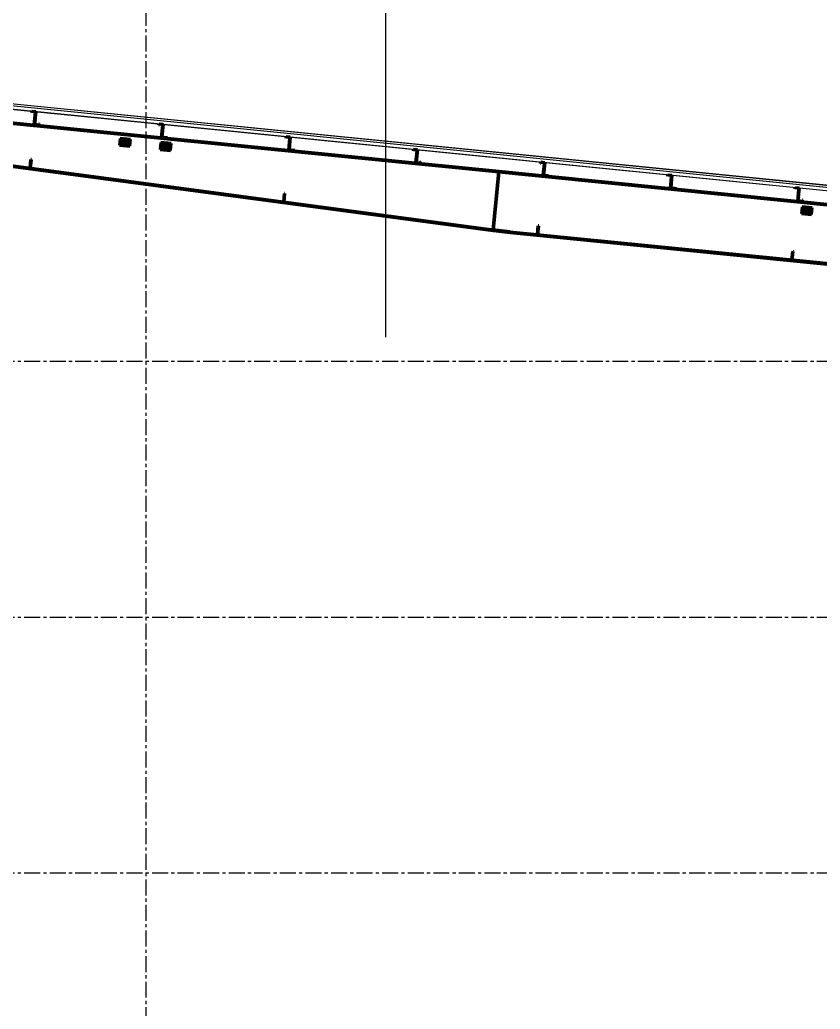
# Model space of a CAD drawing. Header units: inches. Extents: x 2 to 32666, y -5537 to 22.
# Drawn here: x 14638.6 to 14701.2, y -3878.9 to -3801.5 of the extents above; entities that cross this region are included whole.
import ezdxf

# ---------------------------------------------------------------- set-up
doc = ezdxf.new("R2010")
doc.units = ezdxf.units.IN
doc.header["$MEASUREMENT"] = 0
doc.linetypes.add('CENTER', pattern=[2, 1.25, -0.25, 0.25, -0.25])
for name, color, linetype in [('2', 2, 'Continuous'), ('3', 3, 'Continuous'), ('8', 8, 'Continuous'), ('9', 9, 'Continuous'), ('Tim truc', 8, 'Continuous')]:
    doc.layers.add(name, color=color, linetype=linetype)

msp = doc.modelspace()

# ---------------------------------------------------------------- linework, layer by layer
at = {"layer": '2', "lineweight": 100}
for p, q in [((14639.5054, -3808.7906), (14639.5154, -3808.6911)), ((14639.5154, -3808.6911), (14639.8271, -3808.7223)), ((14639.5243, -3808.7021), (14639.5154, -3808.7916)), ((14639.8162, -3808.7313), (14639.5243, -3808.7021)), ((14636.3574, -3809.4675), (14674.726, -3813.3043)), ((14636.3627, -3809.4144), (14674.7313, -3813.2513)), ((14639.5154, -3808.7916), (14639.5054, -3808.7906)), ((14639.7741, -3808.8175), (14639.6812, -3809.7462)), ((14639.7177, -3809.7164), (14639.8162, -3808.7313)), ((14639.8271, -3808.7223), (14639.7286, -3809.7074)), ((14639.8072, -3808.8209), (14639.7741, -3808.8175)), ((14639.7144, -3809.7496), (14639.7177, -3809.7164)), ((14639.7177, -3809.7164), (14640.0693, -3809.7515)), ((14639.7286, -3809.7074), (14640.0603, -3809.7406)), ((14639.9708, -3809.7316), (14639.9598, -3809.7406)), ((14640.0603, -3809.7406), (14640.0693, -3809.651)), ((14640.0693, -3809.651), (14640.0693, -3809.651)), ((14640.0693, -3809.651), (14640.0693, -3809.651)), ((14640.0693, -3809.651), (14640.0792, -3809.652)), ((14640.0693, -3809.7515), (14640.0792, -3809.652)), ((14649.4558, -3809.7857), (14649.4657, -3809.6862)), ((14649.4657, -3809.7867), (14649.4558, -3809.7857)), ((14649.4657, -3809.6862), (14649.7775, -3809.7174)), ((14649.4747, -3809.6971), (14649.4657, -3809.7867)), ((14649.7666, -3809.7263), (14649.4747, -3809.6971)), ((14649.7244, -3809.8126), (14649.6316, -3810.7413)), ((14649.6681, -3810.7114), (14649.7666, -3809.7263)), ((14649.7775, -3809.7174), (14649.679, -3810.7024)), ((14649.7576, -3809.8159), (14649.7244, -3809.8126)), ((14646.4235, -3810.8224), (14646.3704, -3811.3531)), ((14647.2195, -3810.9021), (14646.4235, -3810.8224)), ((14646.5429, -3810.9684), (14646.5389, -3811.0082)), ((14647.0696, -3811.0613), (14646.5389, -3811.0082)), ((14647.0735, -3811.0215), (14646.5429, -3810.9684)), ((14646.6637, -3811.0332), (14646.6263, -3811.0638)), ((14646.6637, -3811.0332), (14646.7114, -3811.0254)), ((14647.0735, -3811.0215), (14647.0696, -3811.0613)), ((14647.1664, -3811.4327), (14647.2195, -3810.9021)), ((14649.6647, -3810.7446), (14649.6681, -3810.7114)), ((14649.6681, -3810.7114), (14650.0196, -3810.7466)), ((14649.679, -3810.7024), (14650.0107, -3810.7356)), ((14649.9211, -3810.7267), (14649.9102, -3810.7356)), ((14650.0107, -3810.7356), (14650.0196, -3810.6461)), ((14650.0196, -3810.6461), (14650.0196, -3810.6461)), ((14650.0196, -3810.6461), (14650.0196, -3810.6461)), ((14650.0196, -3810.6461), (14650.0296, -3810.6471)), ((14650.0196, -3810.7466), (14650.0296, -3810.6471)), ((14659.4062, -3810.7807), (14659.4161, -3810.6812)), ((14659.4161, -3810.7817), (14659.4062, -3810.7807)), ((14659.4161, -3810.6812), (14659.7279, -3810.7124)), ((14659.4251, -3810.6922), (14659.4161, -3810.7817)), ((14659.7169, -3810.7213), (14659.4251, -3810.6922)), ((14659.6748, -3810.8076), (14659.5819, -3811.7363)), ((14659.6184, -3811.7064), (14659.7169, -3810.7213)), ((14659.7279, -3810.7124), (14659.6294, -3811.6975)), ((14659.708, -3810.8109), (14659.6748, -3810.8076)), ((14646.3704, -3811.3531), (14647.1664, -3811.4327)), ((14646.5203, -3811.1939), (14646.5163, -3811.2337)), ((14647.047, -3811.2868), (14646.5163, -3811.2337)), ((14647.051, -3811.247), (14646.5203, -3811.1939)), ((14646.617, -3811.1567), (14646.6476, -3811.1941)), ((14646.6476, -3811.1941), (14646.6928, -3811.2112)), ((14646.8785, -3811.2297), (14646.9262, -3811.222)), ((14646.8971, -3811.044), (14646.9423, -3811.0611)), ((14646.9262, -3811.222), (14646.9636, -3811.1914)), ((14646.9729, -3811.0985), (14646.9423, -3811.0611)), ((14647.051, -3811.247), (14647.047, -3811.2868)), ((14649.6109, -3811.1412), (14649.5578, -3811.6719)), ((14649.5578, -3811.6719), (14650.3538, -3811.7515)), ((14650.4069, -3811.2208), (14649.6109, -3811.1412)), ((14649.7077, -3811.5127), (14649.7037, -3811.5525)), ((14650.2344, -3811.6055), (14649.7037, -3811.5525)), ((14650.2384, -3811.5657), (14649.7077, -3811.5127)), ((14649.7303, -3811.2871), (14649.7263, -3811.3269)), ((14650.257, -3811.38), (14649.7263, -3811.3269)), ((14650.261, -3811.3402), (14649.7303, -3811.2871)), ((14649.8044, -3811.4754), (14649.835, -3811.5128)), ((14649.8511, -3811.352), (14649.8137, -3811.3826)), ((14649.835, -3811.5128), (14649.8802, -3811.5299)), ((14649.8511, -3811.352), (14649.8988, -3811.3442)), ((14650.0659, -3811.5485), (14650.1136, -3811.5407)), ((14650.0845, -3811.3628), (14650.1297, -3811.3798)), ((14650.1136, -3811.5407), (14650.151, -3811.5101)), ((14650.1603, -3811.4172), (14650.1297, -3811.3798)), ((14650.2384, -3811.5657), (14650.2344, -3811.6055)), ((14650.261, -3811.3402), (14650.257, -3811.38)), ((14650.3538, -3811.7515), (14650.4069, -3811.2208)), ((14659.6151, -3811.7396), (14659.6184, -3811.7064)), ((14659.6184, -3811.7064), (14659.97, -3811.7416)), ((14659.6294, -3811.6975), (14659.9611, -3811.7306)), ((14659.8715, -3811.7217), (14659.8606, -3811.7306)), ((14659.9611, -3811.7306), (14659.97, -3811.6411)), ((14659.97, -3811.6411), (14659.97, -3811.6411)), ((14659.97, -3811.6411), (14659.97, -3811.6411)), ((14659.97, -3811.6411), (14659.98, -3811.6421)), ((14659.97, -3811.7416), (14659.98, -3811.6421)), ((14669.3565, -3811.7757), (14669.3665, -3811.6762)), ((14669.3665, -3811.7767), (14669.3565, -3811.7757)), ((14669.3665, -3811.6762), (14669.6783, -3811.7074)), ((14669.3754, -3811.6872), (14669.3665, -3811.7767)), ((14669.6673, -3811.7164), (14669.3754, -3811.6872)), ((14669.6252, -3811.8027), (14669.5323, -3812.7314)), ((14669.5688, -3812.7015), (14669.6673, -3811.7164)), ((14669.6783, -3811.7074), (14669.5797, -3812.6925)), ((14669.6583, -3811.806), (14669.6252, -3811.8027)), ((14639.3769, -3813.1239), (14639.4433, -3812.4605)), ((14639.4101, -3813.1272), (14639.4764, -3812.4638)), ((14639.4764, -3812.4638), (14639.4433, -3812.4605)), ((14636.031, -3812.7312), (14675.5919, -3818.0272)), ((14636.0381, -3812.6784), (14675.599, -3817.9744)), ((14639.4101, -3813.1272), (14639.3769, -3813.1239)), ((14669.5655, -3812.7347), (14669.5688, -3812.7015)), ((14669.5688, -3812.7015), (14669.9204, -3812.7366)), ((14669.5797, -3812.6925), (14669.9114, -3812.7257)), ((14669.8219, -3812.7167), (14669.8109, -3812.7257)), ((14669.9114, -3812.7257), (14669.9204, -3812.6361)), ((14669.9204, -3812.6361), (14669.9204, -3812.6361)), ((14669.9204, -3812.6361), (14669.9204, -3812.6361)), ((14669.9204, -3812.6361), (14669.9303, -3812.6371)), ((14669.9204, -3812.7366), (14669.9303, -3812.6371)), ((14674.7313, -3813.2513), (14674.726, -3813.3043)), ((14674.7313, -3813.2513), (14674.726, -3813.3043)), ((14674.726, -3813.3043), (14715.7216, -3817.4039)), ((14674.7313, -3813.2513), (14715.7269, -3817.3508)), ((14679.3069, -3812.7708), (14679.3168, -3812.6713)), ((14679.3168, -3812.7718), (14679.3069, -3812.7708)), ((14679.3168, -3812.6713), (14679.6286, -3812.7025)), ((14679.3258, -3812.6822), (14679.3168, -3812.7718)), ((14679.6177, -3812.7114), (14679.3258, -3812.6822)), ((14679.5756, -3812.7977), (14679.4827, -3813.7264)), ((14679.5192, -3813.6965), (14679.6177, -3812.7114)), ((14679.6286, -3812.7025), (14679.5301, -3813.6875)), ((14679.6087, -3812.801), (14679.5756, -3812.7977)), ((14675.5824, -3817.9728), (14676.0362, -3813.4354)), ((14675.6156, -3817.9761), (14676.0693, -3813.4388)), ((14676.0693, -3813.4388), (14676.0362, -3813.4354)), ((14679.5158, -3813.7297), (14679.5192, -3813.6965)), ((14679.5192, -3813.6965), (14679.8708, -3813.7317)), ((14679.5301, -3813.6875), (14679.8618, -3813.7207)), ((14679.7722, -3813.7118), (14679.7613, -3813.7207)), ((14679.8618, -3813.7207), (14679.8708, -3813.6312)), ((14679.8708, -3813.6312), (14679.8708, -3813.6312)), ((14679.8708, -3813.6312), (14679.8708, -3813.6312)), ((14679.8708, -3813.6312), (14679.8807, -3813.6322)), ((14679.8708, -3813.7317), (14679.8807, -3813.6322)), ((14689.2573, -3813.7658), (14689.2672, -3813.6663)), ((14689.2672, -3813.7668), (14689.2573, -3813.7658)), ((14689.2672, -3813.6663), (14689.579, -3813.6975)), ((14689.2762, -3813.6773), (14689.2672, -3813.7668)), ((14689.5681, -3813.7064), (14689.2762, -3813.6773)), ((14689.5259, -3813.7927), (14689.4331, -3814.7214)), ((14689.4695, -3814.6915), (14689.5681, -3813.7064)), ((14689.579, -3813.6975), (14689.4805, -3814.6826)), ((14689.5591, -3813.7961), (14689.5259, -3813.7927)), ((14689.4662, -3814.7248), (14689.4695, -3814.6915)), ((14689.4695, -3814.6915), (14689.8211, -3814.7267)), ((14689.4805, -3814.6826), (14689.8122, -3814.7157)), ((14689.7226, -3814.7068), (14689.7117, -3814.7157)), ((14689.8122, -3814.7157), (14689.8211, -3814.6262)), ((14689.8211, -3814.6262), (14689.8211, -3814.6262)), ((14689.8211, -3814.6262), (14689.8211, -3814.6262)), ((14689.8211, -3814.6262), (14689.8311, -3814.6272)), ((14689.8211, -3814.7267), (14689.8311, -3814.6272)), ((14699.2076, -3814.7609), (14699.2176, -3814.6613)), ((14699.2176, -3814.7618), (14699.2076, -3814.7609)), ((14699.2176, -3814.6613), (14699.5294, -3814.6925)), ((14699.2265, -3814.6723), (14699.2176, -3814.7618)), ((14699.5184, -3814.7015), (14699.2265, -3814.6723)), ((14699.4763, -3814.7878), (14699.3834, -3815.7165)), ((14699.4199, -3815.6866), (14699.5184, -3814.7015)), ((14699.5294, -3814.6925), (14699.4309, -3815.6776)), ((14699.5095, -3814.7911), (14699.4763, -3814.7878)), ((14659.2112, -3815.7791), (14659.2775, -3815.1157)), ((14659.2443, -3815.7824), (14659.3107, -3815.119)), ((14659.3107, -3815.119), (14659.2775, -3815.1157)), ((14699.4309, -3815.6776), (14699.7625, -3815.7108)), ((14699.7625, -3815.7108), (14699.7715, -3815.6212)), ((14699.7715, -3815.6212), (14699.7715, -3815.6212)), ((14699.7715, -3815.6212), (14699.7715, -3815.6212)), ((14699.7715, -3815.6212), (14699.7814, -3815.6222)), ((14699.7715, -3815.7217), (14699.7814, -3815.6222)), ((14659.2443, -3815.7824), (14659.2112, -3815.7791)), ((14699.4166, -3815.7198), (14699.4199, -3815.6866)), ((14699.4199, -3815.6866), (14699.7715, -3815.7217)), ((14699.673, -3815.7018), (14699.662, -3815.7108)), ((14699.7587, -3816.156), (14699.7057, -3816.6867)), ((14700.5548, -3816.2356), (14699.7587, -3816.156)), ((14699.8781, -3816.3019), (14699.8741, -3816.3417)), ((14700.4048, -3816.3948), (14699.8741, -3816.3417)), ((14700.4088, -3816.355), (14699.8781, -3816.3019)), ((14699.9989, -3816.3668), (14699.9615, -3816.3974)), ((14699.9989, -3816.3668), (14700.0466, -3816.359)), ((14700.2324, -3816.3775), (14700.2775, -3816.3946)), ((14700.3081, -3816.432), (14700.2775, -3816.3946)), ((14700.4088, -3816.355), (14700.4048, -3816.3948)), ((14700.5017, -3816.7663), (14700.5548, -3816.2356)), ((14699.7057, -3816.6867), (14700.5017, -3816.7663)), ((14699.8556, -3816.5275), (14699.8516, -3816.5673)), ((14700.3823, -3816.6203), (14699.8516, -3816.5673)), ((14700.3863, -3816.5805), (14699.8556, -3816.5275)), ((14699.9523, -3816.4902), (14699.9829, -3816.5276)), ((14699.9829, -3816.5276), (14700.028, -3816.5447)), ((14700.2138, -3816.5633), (14700.2615, -3816.5555)), ((14700.2615, -3816.5555), (14700.2989, -3816.5249)), ((14700.3863, -3816.5805), (14700.3823, -3816.6203)), ((14675.6156, -3817.9761), (14675.5824, -3817.9728)), ((14675.599, -3817.9744), (14675.5919, -3818.0272)), ((14675.599, -3817.9744), (14675.5937, -3818.0274)), ((14676.9257, -3818.107), (14675.599, -3817.9744)), ((14679.057, -3818.3182), (14679.1233, -3817.6548)), ((14679.0902, -3818.3215), (14679.1565, -3817.6581)), ((14679.1565, -3817.6581), (14679.1233, -3817.6548)), ((14675.5937, -3818.0274), (14676.9204, -3818.1601)), ((14676.9257, -3818.107), (14676.9204, -3818.1601)), ((14676.9204, -3818.1601), (14676.9257, -3818.107)), ((14676.9204, -3818.1601), (14715.2625, -3821.9943)), ((14676.9257, -3818.107), (14715.2678, -3821.9413)), ((14679.0902, -3818.3215), (14679.057, -3818.3182)), ((14698.9577, -3820.3082), (14699.0241, -3819.6449)), ((14698.9909, -3820.3116), (14698.9577, -3820.3082)), ((14698.9909, -3820.3116), (14699.0573, -3819.6482)), ((14699.0573, -3819.6482), (14699.0241, -3819.6449))]:
    msp.add_line(p, q, dxfattribs=at)
at = {"layer": '2', "lineweight": 0}
for p, q in [((14639.6613, -3809.4092), (14639.8802, -3809.4311)), ((14639.6785, -3809.411), (14639.8975, -3809.4328)), ((14639.6945, -3809.4126), (14639.8802, -3809.4311)), ((14639.6945, -3809.4126), (14639.8802, -3809.4311)), ((14639.7011, -3809.0112), (14639.92, -3809.0331)), ((14639.7343, -3809.0145), (14639.7973, -3809.0208)), ((14639.7343, -3809.0145), (14639.7973, -3809.0208)), ((14639.7343, -3809.0146), (14639.92, -3809.0331)), ((14639.7343, -3809.0146), (14639.92, -3809.0331)), ((14649.6515, -3810.0062), (14649.8704, -3810.0281)), ((14649.6846, -3810.0096), (14649.8704, -3810.0282)), ((14649.6846, -3810.0096), (14649.8704, -3810.0282)), ((14649.6846, -3810.0096), (14649.7477, -3810.0159)), ((14649.6846, -3810.0096), (14649.7477, -3810.0159)), ((14646.5826, -3811.04), (14646.5594, -3811.0681)), ((14646.6147, -3811.0229), (14646.5826, -3811.04)), ((14646.6509, -3811.0194), (14646.6147, -3811.0229)), ((14646.8301, -3811.0373), (14646.6509, -3811.0194)), ((14646.7498, -3810.9355), (14646.7126, -3811.307)), ((14646.8649, -3811.0479), (14646.8301, -3811.0373)), ((14649.6117, -3810.4043), (14649.8306, -3810.4262)), ((14649.6448, -3810.4076), (14649.8306, -3810.4262)), ((14649.6448, -3810.4076), (14649.8306, -3810.4262)), ((14649.6448, -3810.4076), (14649.7079, -3810.4139)), ((14649.6448, -3810.4076), (14649.7079, -3810.4139)), ((14659.6018, -3811.0013), (14659.8208, -3811.0232)), ((14659.635, -3811.0046), (14659.698, -3811.0109)), ((14659.635, -3811.0046), (14659.698, -3811.0109)), ((14659.635, -3811.0046), (14659.8207, -3811.0232)), ((14659.635, -3811.0046), (14659.8207, -3811.0232)), ((14646.5455, -3811.1026), (14646.917, -3811.1398)), ((14646.5594, -3811.0681), (14646.5488, -3811.103)), ((14646.5488, -3811.103), (14646.5488, -3811.103)), ((14646.5488, -3811.103), (14646.5523, -3811.1392)), ((14646.5523, -3811.1392), (14646.5694, -3811.1714)), ((14646.5694, -3811.1714), (14646.5975, -3811.1945)), ((14646.5975, -3811.1945), (14646.6324, -3811.2051)), ((14646.6324, -3811.2051), (14646.8115, -3811.223)), ((14646.8115, -3811.223), (14646.8477, -3811.2195)), ((14646.8477, -3811.2195), (14646.8799, -3811.2024)), ((14646.893, -3811.0711), (14646.8649, -3811.0479)), ((14646.8799, -3811.2024), (14646.903, -3811.1743)), ((14646.9101, -3811.1032), (14646.893, -3811.0711)), ((14646.903, -3811.1743), (14646.9136, -3811.1395)), ((14646.9136, -3811.1395), (14646.9101, -3811.1032)), ((14646.9136, -3811.1395), (14646.9136, -3811.1395)), ((14649.8623, -3811.4343), (14650.2337, -3811.4715)), ((14649.8762, -3811.3998), (14649.8656, -3811.4347)), ((14649.8656, -3811.4347), (14649.8656, -3811.4347)), ((14649.8656, -3811.4347), (14649.8691, -3811.4709)), ((14649.8691, -3811.4709), (14649.8862, -3811.503)), ((14649.8993, -3811.3717), (14649.8762, -3811.3998)), ((14649.8862, -3811.503), (14649.9143, -3811.5262)), ((14649.9315, -3811.3546), (14649.8993, -3811.3717)), ((14649.9143, -3811.5262), (14649.9492, -3811.5368)), ((14649.9677, -3811.3511), (14649.9315, -3811.3546)), ((14649.9492, -3811.5368), (14650.1283, -3811.5547)), ((14650.1468, -3811.369), (14649.9677, -3811.3511)), ((14650.0666, -3811.2672), (14650.0294, -3811.6386)), ((14650.1283, -3811.5547), (14650.1645, -3811.5512)), ((14650.1817, -3811.3796), (14650.1468, -3811.369)), ((14650.1645, -3811.5512), (14650.1967, -3811.5341)), ((14650.2098, -3811.4028), (14650.1817, -3811.3796)), ((14650.1967, -3811.5341), (14650.2198, -3811.506)), ((14650.2269, -3811.4349), (14650.2098, -3811.4028)), ((14650.2198, -3811.506), (14650.2304, -3811.4711)), ((14650.2304, -3811.4711), (14650.2269, -3811.4349)), ((14650.2304, -3811.4711), (14650.2304, -3811.4711)), ((14659.562, -3811.3993), (14659.7809, -3811.4212)), ((14659.5793, -3811.401), (14659.7982, -3811.4229)), ((14659.5952, -3811.4027), (14659.7809, -3811.4212)), ((14659.5952, -3811.4027), (14659.7809, -3811.4212)), ((14669.5124, -3812.3943), (14669.7313, -3812.4162)), ((14669.5456, -3812.3976), (14669.6086, -3812.4039)), ((14669.5456, -3812.3976), (14669.6086, -3812.4039)), ((14669.5456, -3812.3977), (14669.7313, -3812.4163)), ((14669.5456, -3812.3977), (14669.7313, -3812.4163)), ((14669.5522, -3811.9963), (14669.7711, -3812.0182)), ((14669.5854, -3811.9996), (14669.6484, -3812.0059)), ((14669.5854, -3811.9996), (14669.6484, -3812.0059)), ((14669.5854, -3811.9997), (14669.7711, -3812.0182)), ((14669.5854, -3811.9997), (14669.7711, -3812.0182)), ((14679.5026, -3812.9914), (14679.7215, -3813.0132)), ((14679.5358, -3812.9947), (14679.5988, -3813.001)), ((14679.5358, -3812.9947), (14679.7215, -3813.0133)), ((14679.5358, -3812.9947), (14679.7215, -3813.0133)), ((14679.5358, -3812.9947), (14679.5988, -3813.001)), ((14679.4628, -3813.3894), (14679.6817, -3813.4113)), ((14679.48, -3813.3911), (14679.6989, -3813.413)), ((14679.4959, -3813.3927), (14679.6817, -3813.4113)), ((14679.4959, -3813.3927), (14679.6817, -3813.4113)), ((14689.453, -3813.9864), (14689.6719, -3814.0083)), ((14689.4861, -3813.9897), (14689.5491, -3813.996)), ((14689.4861, -3813.9897), (14689.5491, -3813.996)), ((14689.4861, -3813.9898), (14689.6719, -3814.0083)), ((14689.4861, -3813.9898), (14689.6719, -3814.0083)), ((14689.4132, -3814.3844), (14689.6321, -3814.4063)), ((14689.4463, -3814.3877), (14689.5093, -3814.394)), ((14689.4463, -3814.3877), (14689.5093, -3814.394)), ((14689.4463, -3814.3878), (14689.6321, -3814.4063)), ((14689.4463, -3814.3878), (14689.6321, -3814.4063)), ((14699.3635, -3815.3794), (14699.5824, -3815.4013)), ((14699.3808, -3815.3812), (14699.5997, -3815.4031)), ((14699.3967, -3815.3828), (14699.5824, -3815.4014)), ((14699.3967, -3815.3828), (14699.5824, -3815.4014)), ((14699.4033, -3814.9814), (14699.6222, -3815.0033)), ((14699.4365, -3814.9847), (14699.4995, -3814.991)), ((14699.4365, -3814.9847), (14699.4995, -3814.991)), ((14699.4365, -3814.9848), (14699.6222, -3815.0034)), ((14699.4365, -3814.9848), (14699.6222, -3815.0034)), ((14699.8788, -3816.436), (14700.2503, -3816.4731)), ((14699.8927, -3816.4015), (14699.8821, -3816.4363)), ((14699.8821, -3816.4363), (14699.8821, -3816.4363)), ((14699.8821, -3816.4363), (14699.8856, -3816.4726)), ((14699.9159, -3816.3734), (14699.8927, -3816.4015)), ((14699.948, -3816.3563), (14699.9159, -3816.3734)), ((14699.9843, -3816.3527), (14699.948, -3816.3563)), ((14700.1634, -3816.3706), (14699.9843, -3816.3527)), ((14700.0831, -3816.2688), (14700.046, -3816.6403)), ((14700.1982, -3816.3813), (14700.1634, -3816.3706)), ((14700.2263, -3816.4044), (14700.1982, -3816.3813)), ((14700.2435, -3816.4366), (14700.2263, -3816.4044)), ((14700.247, -3816.4728), (14700.2435, -3816.4366)), ((14699.8856, -3816.4726), (14699.9028, -3816.5047)), ((14699.9028, -3816.5047), (14699.9309, -3816.5279)), ((14699.9309, -3816.5279), (14699.9657, -3816.5385)), ((14699.9657, -3816.5385), (14700.1448, -3816.5564)), ((14700.1448, -3816.5564), (14700.1811, -3816.5529)), ((14700.1811, -3816.5529), (14700.2132, -3816.5358)), ((14700.2132, -3816.5358), (14700.2363, -3816.5076)), ((14700.2363, -3816.5076), (14700.247, -3816.4728)), ((14700.247, -3816.4728), (14700.247, -3816.4728))]:
    msp.add_line(p, q, dxfattribs=at)
at = {"layer": '2', "lineweight": 100}
for centre, start, end in [((14646.7021, -3811.1183), 144.2894, 204.2894), ((14646.8878, -3811.1369), 324.2894, 24.2894), ((14649.8895, -3811.437), 144.2894, 204.2894), ((14650.0752, -3811.4556), 324.2894, 24.2894), ((14700.0373, -3816.4518), 144.2894, 204.2894), ((14700.2231, -3816.4704), 324.2894, 24.2894)]:
    msp.add_arc(centre, 0.0933, start, end, dxfattribs=at)
at = {"layer": '3'}
for p, q in [((14598.0226, -3804.1031), (14796.9421, -3823.9951)), ((14598.0229, -3804.0964), (14796.9427, -3823.9884)), ((14598.2835, -3804.5513), (14796.7497, -3824.3979)), ((14598.2903, -3804.5587), (14796.7566, -3824.4053))]:
    msp.add_line(p, q, dxfattribs=at)
at = {"layer": '8'}
msp.add_line((14598.0207, -3804.2637), (14796.9261, -3824.1543), dxfattribs=at)
at = {"layer": '9'}
msp.add_line((14667.1887, -3826.3662), (14667.1887, -3754.0567), dxfattribs=at)
at = {"layer": 'Tim truc', "linetype": 'CENTER'}
for p, q in [((14648.4559, -3942.0137), (14648.4559, -3784.9102)), ((14318.9145, -3828.2436), (14822.0456, -3828.2436)), ((14318.9145, -3848.2436), (14822.0456, -3848.2436)), ((14318.9145, -3868.2436), (14822.0456, -3868.2436))]:
    msp.add_line(p, q, dxfattribs=at)

doc.saveas('drawing.dxf')
